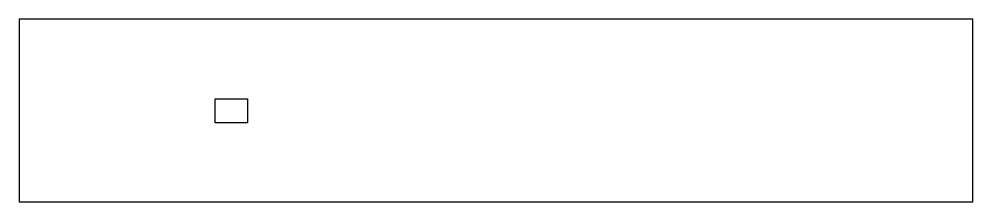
# Model space of a CAD drawing. Header units: millimetres. Extents: x -115 to 0, y -25 to -3.
import ezdxf

# ---------------------------------------------------------------- set-up
doc = ezdxf.new("R2010")
doc.units = ezdxf.units.MM
doc.layers.get('0').update_dxf_attribs({"linetype": 'CONTINUOUS'})

msp = doc.modelspace()

# ---------------------------------------------------------------- linework, layer by layer
for points in [[(-115.01, -25), (-0.01, -25), (-0.01, -3), (-115.01, -3)], [(-87.48, -15.48), (-91.38, -15.48), (-91.38, -12.58), (-87.48, -12.58), (-87.48, -14.03)], [(-87.48, -15.48), (-91.38, -15.48), (-91.38, -12.58), (-87.48, -12.58)]]:
    msp.add_lwpolyline(points, close=True)

doc.saveas('drawing.dxf')
